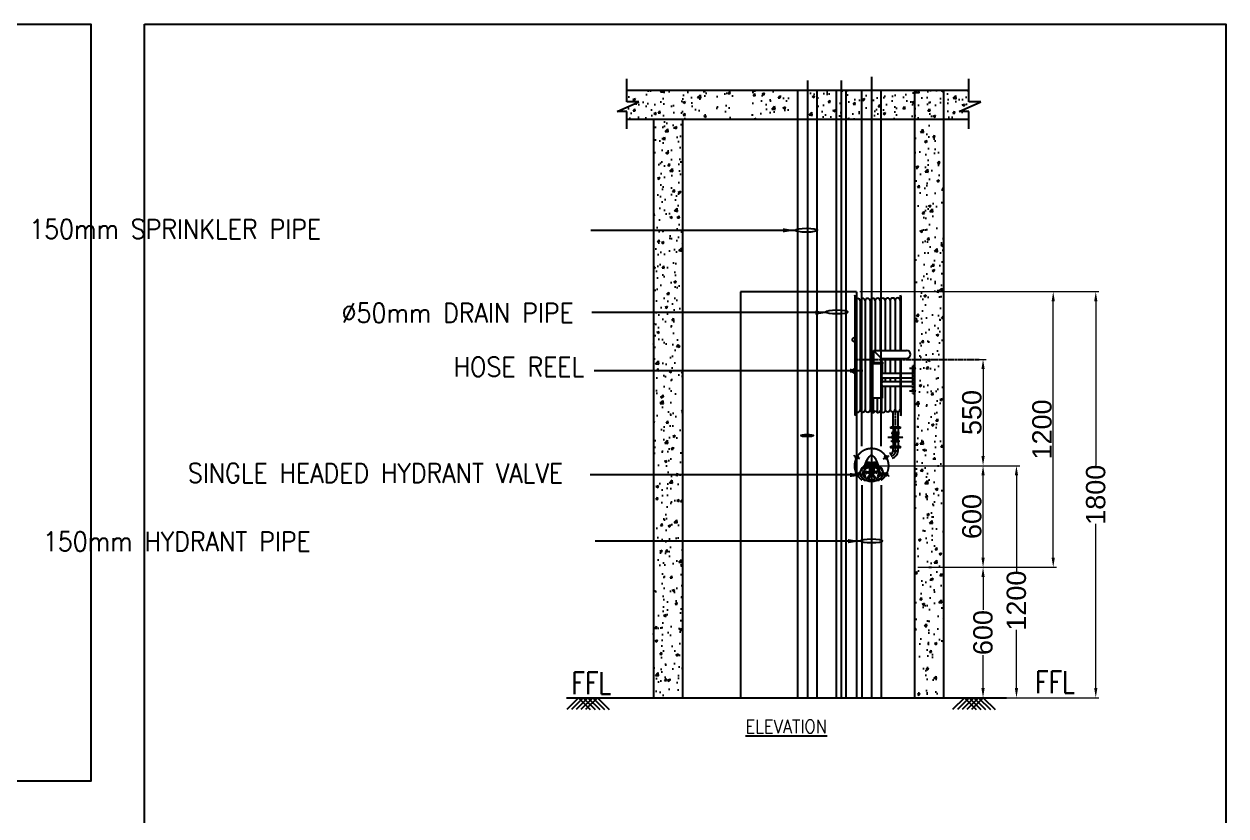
# Model space of a CAD drawing. Header units: millimetres. Extents: x 1706 to 249912, y -487248 to 27192.
# Drawn here: x 161403 to 180071, y -23654 to -11357 of the extents above; entities that cross this region are included whole.
import ezdxf
from ezdxf.enums import TextEntityAlignment as Align

# ---------------------------------------------------------------- set-up
doc = ezdxf.new("R2010")
doc.units = ezdxf.units.MM
for name, pattern in [('CENTER', [50.8, 31.75, -6.35, 6.35, -6.35]), ('CENTER2', [1.125, 0.75, -0.125, 0.125, -0.125]), ('CONTINOUS', [0]), ('DASHED', [19.05, 12.7, -6.35])]:
    doc.linetypes.add(name, pattern=pattern)
doc.layers.get('Defpoints').update_dxf_attribs({"color": 251})
for name, color, linetype in [('25mm DIA', 10, 'Continuous'), ('CLGRID', 9, 'CENTER2'), ('COL', 251, 'Continuous'), ('FP-DET', 8, 'Continuous'), ('FP-DRAIN', 13, 'Continuous'), ('FP-TEXT', 7, 'Continuous'), ('M-VIEW', 6, 'Continuous')]:
    doc.layers.add(name, color=color, linetype=linetype)
for name, color, linetype, lineweight in [('A-DOOR', 251, 'Continuous', 5), ('MCD-FIRE-TEXT-1', 7, 'Continuous', 25), ('MCD-FIRE-TEXT-2', 7, 'Continuous', 25), ('WALL', 251, 'Continuous', 25)]:
    doc.layers.add(name, color=color, linetype=linetype, lineweight=lineweight)
doc.styles.add('Arial', font='arial.ttf', dxfattribs={"height": 300})
doc.styles.add('M-ELE DIM', font='isocp.shx')
doc.styles.add('RomanS', font='romans__.ttf', dxfattribs={"height": 300})
doc.styles.add('ROMANT', font='romant.shx', dxfattribs={"width": 0.75})
doc.dimstyles.new('AC-DIM-200', dxfattribs={"dimtxt": 150, "dimasz": 150, "dimexe": 50, "dimexo": 50, "dimgap": 20, "dimtad": 1, "dimtoh": 1, "dimdec": 0, "dimrnd": 5, "dimdsep": 46, "dimtxsty": 'Arial', "dimcen": 2.5, "dimdle": 60, "dimclrd": 7, "dimclre": 7, "dimclrt": 7, "dimadec": 0, "dimazin": 0, "dimtfac": 1, "dimtdec": 0, "dimtmove": 2, "dimatfit": 3, "dimfxl": 1, "dimtolj": 1, "dimtzin": 0, "dimlwd": -1, "dimlwe": -1, "dimarcsym": 0})
doc.dimstyles.new('McD-ELE-100', dxfattribs={"dimscale": 100, "dimtxt": 2.5, "dimasz": 2, "dimexe": 1, "dimexo": 1, "dimgap": 2.5, "dimtad": 0, "dimtih": 1, "dimtoh": 1, "dimdec": 0, "dimrnd": 5, "dimzin": 0, "dimdsep": 46, "dimtxsty": 'M-ELE DIM', "dimcen": 1, "dimclre": 9, "dimclrt": 256, "dimadec": 0, "dimazin": 0, "dimtfac": 1, "dimtdec": 0, "dimtofl": 0, "dimtmove": 0, "dimatfit": 3, "dimfxl": 1, "dimtolj": 1, "dimtzin": 0, "dimarcsym": 0})
pattern_1 = [(49.9998, (167385.56, -22801.95), (387.754, -33.9256), [40.545, -445.998]), (354.9998, (167385.56, -22801.95), (-75.008, 406.638), [32.436, -356.799]), (100.4512, (167417.87, -22804.78), (312.746, 372.713), [34.458, -379.04]), (46.184, (167385.56, -22693.83), (576.955, -89.483), [60.818, -668.998]), (96.6354, (167433.64, -22701.3), (505.285, 526.61), [51.687, -568.56]), (351.184, (167385.56, -22693.8), (505.284, 526.61), [48.654, -535.198]), (20.9998, (167439.62, -22720.86), (322.6896, -217.659), [40.545, -445.998]), (325.9998, (167439.62, -22720.86), (131.539, 392.019), [32.436, -356.799]), (71.4512, (167466.5, -22739), (454.229, 174.36), [34.458, -379.04]), (37.4998, (167385.56, -22801.95), (6.5744, 179.9638), [0, -352.474, 0, -362.2048, 0, -358.1502]), (7.4998, (167385.56, -22801.95), (142.2173, 213.22), [0, -206.5108, 0, -344.3648, 0, -136.5025]), (327.4998, (167265, -22801.95), (288.5866, -12.1944), [0, -135.151, 0, -421.6712, 0, -559.5253]), (317.4998, (167210.95, -22801.95), (315.273, 54.116), [0, -175.6963, 0, -280.033, 0, -397.344])]

# ---------------------------------------------------------------- blocks, each defined once
blk = doc.blocks.new('*D83')
at = {"layer": 'A-DOOR', "color": 7, "transparency": 16777216}
for p, q in [((176177, -16564), (176348, -16564)), ((176298, -16714), (176298, -18065)), ((174640, -18215), (176348, -18215))]:
    blk.add_line(p, q, dxfattribs=at)
for points in [[(176323, -16714), (176273, -16714), (176298, -16564)], [(176273, -18065), (176323, -18065), (176298, -18215)]]:
    blk.add_solid(points, dxfattribs=at)
at = {"layer": 'Defpoints', "color": 0, "transparency": 16777216}
for p in [(176127, -16564), (174590, -18215), (176298, -18215)]:
    blk.add_point(p, dxfattribs=at)
at = {"layer": 'A-DOOR', "color": 7, "transparency": 16777216, "insert": (176125, -17389), "char_height": 300, "attachment_point": 5, "rotation": 89.9998, "style": 'Arial'}
blk.add_mtext('\\A1;550', dxfattribs=at)
blk = doc.blocks.new('*D84')
at = {"layer": 'A-DOOR', "color": 7, "transparency": 16777216}
for p, q in [((175285, -18215), (176867, -18215)), ((176817, -18365), (176817, -19856)), ((176817, -21669), (176817, -20763)), ((175736, -21819), (176867, -21819))]:
    blk.add_line(p, q, dxfattribs=at)
for points in [[(176842, -18365), (176792, -18365), (176817, -18215)], [(176792, -21669), (176842, -21669), (176817, -21819)]]:
    blk.add_solid(points, dxfattribs=at)
at = {"layer": 'Defpoints', "color": 0, "transparency": 16777216}
for p in [(175235, -18215), (175686, -21819), (176817, -21819)]:
    blk.add_point(p, dxfattribs=at)
at = {"layer": 'A-DOOR', "color": 7, "transparency": 16777216, "insert": (176817, -20310), "char_height": 300, "attachment_point": 5, "rotation": 89.9998, "style": 'Arial'}
blk.add_mtext('\\A1;1200', dxfattribs=at)
blk = doc.blocks.new('*D86')
at = {"layer": 'A-DOOR', "color": 7, "transparency": 16777216}
for p, q in [((174384, -15512), (178099, -15512)), ((178049, -15662), (178049, -18213)), ((178049, -21669), (178049, -19119)), ((175736, -21819), (178099, -21819))]:
    blk.add_line(p, q, dxfattribs=at)
for points in [[(178074, -15662), (178024, -15662), (178049, -15512)], [(178024, -21669), (178074, -21669), (178049, -21819)]]:
    blk.add_solid(points, dxfattribs=at)
at = {"layer": 'Defpoints', "color": 0, "transparency": 16777216}
for p in [(174334, -15512), (175686, -21819), (178049, -21819)]:
    blk.add_point(p, dxfattribs=at)
at = {"layer": 'A-DOOR', "color": 7, "transparency": 16777216, "insert": (178049, -18666), "char_height": 300, "attachment_point": 5, "rotation": 89.9998, "style": 'Arial'}
blk.add_mtext('\\A1;1800', dxfattribs=at)
blk = doc.blocks.new('*D88')
at = {"layer": 'A-DOOR', "color": 7, "transparency": 16777216}
for p, q in [((175285, -15512), (177438, -15512)), ((177388, -19642), (177388, -15662)), ((175785, -19792), (177438, -19792))]:
    blk.add_line(p, q, dxfattribs=at)
for points in [[(177413, -15662), (177363, -15662), (177388, -15512)], [(177363, -19642), (177413, -19642), (177388, -19792)]]:
    blk.add_solid(points, dxfattribs=at)
at = {"layer": 'Defpoints', "color": 0, "transparency": 16777216}
for p in [(175235, -15512), (177388, -15512), (175735, -19792)]:
    blk.add_point(p, dxfattribs=at)
at = {"layer": 'A-DOOR', "color": 7, "transparency": 16777216, "insert": (177215, -17652), "char_height": 300, "attachment_point": 5, "rotation": 89.9998, "style": 'Arial'}
blk.add_mtext('\\A1;1200', dxfattribs=at)
blk = doc.blocks.new('*D90')
at = {"layer": 'A-DOOR', "color": 7, "transparency": 16777216}
for p, q in [((175285, -19792), (176348, -19792)), ((176298, -19942), (176298, -20454)), ((176298, -21669), (176298, -21157)), ((175487, -21819), (176348, -21819))]:
    blk.add_line(p, q, dxfattribs=at)
for points in [[(176323, -19942), (176273, -19942), (176298, -19792)], [(176273, -21669), (176323, -21669), (176298, -21819)]]:
    blk.add_solid(points, dxfattribs=at)
at = {"layer": 'Defpoints', "color": 0, "transparency": 16777216}
for p in [(175235, -19792), (175437, -21819), (176298, -21819)]:
    blk.add_point(p, dxfattribs=at)
at = {"layer": 'A-DOOR', "color": 7, "transparency": 16777216, "insert": (176298, -20806), "char_height": 300, "attachment_point": 5, "rotation": 89.9998, "style": 'Arial'}
blk.add_mtext('\\A1;600', dxfattribs=at)
blk = doc.blocks.new('*D91')
at = {"layer": 'A-DOOR', "color": 7, "transparency": 16777216}
for p, q in [((176177, -18215), (176348, -18215)), ((176298, -19642), (176298, -18365)), ((176248, -19792), (176248, -19792))]:
    blk.add_line(p, q, dxfattribs=at)
for points in [[(176323, -18365), (176273, -18365), (176298, -18215)], [(176273, -19642), (176323, -19642), (176298, -19792)]]:
    blk.add_solid(points, dxfattribs=at)
at = {"layer": 'Defpoints', "color": 0, "transparency": 16777216}
for p in [(176127, -18215), (176298, -18215), (176298, -19792)]:
    blk.add_point(p, dxfattribs=at)
at = {"layer": 'A-DOOR', "color": 7, "transparency": 16777216, "insert": (176125, -19004), "char_height": 300, "attachment_point": 5, "rotation": 89.9998, "style": 'Arial'}
blk.add_mtext('\\A1;600', dxfattribs=at)

msp = doc.modelspace()

# ---------------------------------------------------------------- hatches: boundary and pattern name
at = {"layer": 'FP-DET'}
h = msp.add_hatch(dxfattribs=at)
h.set_pattern_fill('AR-CONC', color=250, scale=54.060413, angle=359.9997726, style=0)
h.set_pattern_definition(pattern_1)
h.paths.add_polyline_path([(170614.513, -12715.122), (170767.113, -12715.123), (170767.112, -12835.203), (171180.889, -12835.205), (171180.89, -12384.702), (170767.114, -12384.7), (170767.113, -12562.401), (170950.233, -12562.401)])
h = msp.add_hatch(dxfattribs=at)
h.set_pattern_fill('AR-CONC', color=250, scale=54.060413, angle=359.9997726, style=0)
h.set_pattern_definition(pattern_1)
h.paths.add_polyline_path([(171631.394, -12384.703), (171180.89, -12384.702), (171180.889, -12835.205), (171631.392, -12835.207)])
h.paths.add_polyline_path([(171631.392, -12835.207), (172006.811, -12835.208), (172006.813, -12384.705), (171631.394, -12384.703)])
h.paths.add_polyline_path([(173283.238, -12835.213), (173283.24, -12384.71), (172652.535, -12384.707), (172652.533, -12835.211)])
h.paths.add_polyline_path([(172156.979, -12835.209), (172412.265, -12835.21), (172412.266, -12384.706), (172156.981, -12384.705)])
h.paths.add_polyline_path([(175235.419, -12835.221), (175235.421, -12384.718), (173583.575, -12384.711), (173583.574, -12835.215)])
h = msp.add_hatch(dxfattribs=at)
h.set_pattern_fill('AR-CONC', color=250, scale=54.060413, angle=359.9997726, style=0)
h.set_pattern_definition(pattern_1)
h.paths.add_polyline_path([(175685.925, -12384.719), (175235.421, -12384.718), (175235.419, -12835.221), (175685.923, -12835.223)])
h.paths.add_polyline_path([(175685.923, -12835.223), (176079.219, -12835.224), (176079.22, -12715.144), (175926.62, -12715.143), (176262.34, -12562.422), (176079.22, -12562.422), (176079.221, -12384.721), (175685.925, -12384.719)])
h = msp.add_hatch(dxfattribs=at)
h.set_pattern_fill('AR-CONC', color=250, scale=54.060413, angle=359.9997726, style=0)
h.set_pattern_definition(pattern_1)
h.paths.add_polyline_path([(171631.392, -12865.24), (171180.888, -12865.239), (171180.853, -21819.368), (171631.356, -21819.37)])
h = msp.add_hatch(dxfattribs=at)
h.set_pattern_fill('AR-CONC', color=250, scale=54.060413, angle=359.9997726, style=0)
h.set_pattern_definition(pattern_1)
h.paths.add_polyline_path([(175685.923, -12865.256), (175235.419, -12865.255), (175235.384, -21819.384), (175685.887, -21819.386)])

# ---------------------------------------------------------------- linework, layer by layer
at = {"layer": '25mm DIA', "color": 1, "linetype": 'CONTINOUS'}
for p, q in [((173421.559, -21819.374, 6974.614), (173421.597, -12384.706, 6974.614)), ((173721.895, -21819.375, 6974.614), (173721.932, -12384.707, 6974.614)), ((174414.762, -17911.11, 6974.614), (174414.784, -12384.71, 6974.614)), ((174715.098, -17911.111, 6974.614), (174715.12, -12384.711, 6974.614)), ((174416.747, -18519.588, 6988.33), (174416.734, -21819.377, 6988.33)), ((174717.083, -18519.59, 6988.33), (174717.07, -21819.378, 6988.33))]:
    msp.add_line(p, q, dxfattribs=at)
at = {"layer": 'CLGRID', "color": 251, "linetype": 'CENTER', "ltscale": 0.2}
for p, q in [((173571.765, -12234.539, 6974.614), (173571.727, -21819.373, 6974.614)), ((174096.629, -12234.541, 6974.614), (174096.591, -21819.375, 6974.614)), ((174564.952, -12176.324, 6974.614), (174564.914, -21819.377, 6974.614))]:
    msp.add_line(p, q, dxfattribs=at)
at = {"layer": 'CLGRID', "color": 251, "linetype": 'CENTER'}
for p, q in [((174334.398, -16563.507, 6988.33), (176239.592, -16563.515, 6988.33)), ((175156.489, -16701.686, 6988.33), (175261.111, -16701.687, 6988.33)), ((175156.487, -17053.11, 6988.33), (175261.11, -17053.11, 6988.33)), ((174939.916, -17986.176, 6988.33), (174939.919, -17257.727, 6988.33)), ((174895.691, -17686.352, 6988.33), (174895.691, -17732.76, 6988.33)), ((174984.143, -17686.352, 6988.33), (174984.143, -17732.76, 6988.33)), ((174816.722, -17771.352, 6988.33), (175058.207, -17771.353, 6988.33)), ((174895.691, -17856.354, 6988.33), (174895.691, -17809.946, 6988.33)), ((174984.142, -17856.354, 6988.33), (174984.143, -17809.946, 6988.33)), ((174384.52, -18110.211, 6988.33), (174292.84, -18057.363, 6988.33)), ((174749.167, -18109.961, 6988.33), (174840.775, -18056.987, 6988.33)), ((174384.665, -18320.74, 6988.33), (174293.057, -18373.714, 6988.33)), ((174749.312, -18320.49, 6988.33), (174840.993, -18373.338, 6988.33))]:
    msp.add_line(p, q, dxfattribs=at)
at = {"layer": 'CLGRID', "color": 251, "linetype": 'CENTER', "ltscale": 7}
msp.add_arc((174864.832, -17986.175, 6988.33), 75.084, 273.2774152, 359.9997726, dxfattribs=at)
at = {"layer": 'COL'}
for p, q in [((170767.113, -12562.401, 6988.33), (170767.115, -12206.43, 6988.33)), ((176079.22, -12562.422, 6988.33), (176079.222, -12206.451, 6988.33)), ((170767.114, -12384.7, 6988.33), (176079.221, -12384.721, 6988.33)), ((175235.421, -12384.718, 6988.33), (175235.384, -21819.384, 6988.33)), ((175685.925, -12384.719, 6988.33), (175685.887, -21819.386, 6988.33)), ((170614.513, -12715.122, 6988.33), (170950.233, -12562.401, 6988.33)), ((170950.233, -12562.401, 6988.33), (170767.113, -12562.401, 6988.33)), ((175926.62, -12715.143, 6988.33), (176262.34, -12562.422, 6988.33)), ((176262.34, -12562.422, 6988.33), (176079.22, -12562.422, 6988.33)), ((170767.113, -12715.123, 6988.33), (170614.513, -12715.122, 6988.33)), ((170767.111, -12982.656, 6988.33), (170767.113, -12715.123, 6988.33)), ((170767.112, -12835.203, 6988.33), (176079.219, -12835.224, 6988.33)), ((171180.889, -12835.205, 6988.33), (171180.853, -21819.368, 6988.33)), ((171631.392, -12835.207, 6988.33), (171631.356, -21819.37, 6988.33)), ((176079.22, -12715.144, 6988.33), (175926.62, -12715.143, 6988.33)), ((176079.219, -12982.677, 6988.33), (176079.22, -12715.144, 6988.33)), ((169829.143, -21819.363, 6988.33), (176659.915, -21819.39, 6988.33))]:
    msp.add_line(p, q, dxfattribs=at)
at = {"layer": 'FP-DET', "color": 4, "linetype": 'Continuous'}
for p, q in [((174306.394, -15580.581, 6988.33), (174306.387, -17423.091, 6988.33)), ((174306.394, -15580.581, 6988.33), (174313.087, -15564.789, 6988.33)), ((174313.087, -15564.789, 6988.33), (174313.08, -17438.883, 6988.33)), ((174390.804, -15651.5, 6988.33), (174390.797, -17352.172, 6988.33)), ((174468.52, -15650.394, 6988.33), (174468.514, -17351.066, 6988.33)), ((174546.237, -15649.289, 6988.33), (174546.23, -17349.96, 6988.33)), ((174623.954, -15648.183, 6988.33), (174623.951, -16424.395, 6988.33)), ((174701.671, -15647.077, 6988.33), (174701.667, -16424.395, 6988.33)), ((174779.387, -15645.971, 6988.33), (174779.384, -16424.396, 6988.33)), ((174857.104, -15644.865, 6988.33), (174857.101, -16424.396, 6988.33)), ((174934.821, -15643.759, 6988.33), (174934.817, -16424.396, 6988.33)), ((175012.537, -15642.653, 6988.33), (175012.534, -16424.397, 6988.33)), ((175015.94, -16424.397, 6988.33), (175015.943, -15564.791, 6988.33)), ((175022.636, -15580.584, 6988.33), (175015.943, -15564.791, 6988.33)), ((175022.636, -15580.584, 6988.33), (175022.633, -16424.397, 6988.33)), ((174597.761, -16424.395, 6988.33), (175110.058, -16424.397, 6988.33)), ((174597.761, -16424.395, 6988.33), (174597.761, -16610.133, 6988.33)), ((174721.668, -16548.303, 6988.33), (174597.761, -16424.395, 6988.33)), ((174581.426, -16610.133, 6988.33), (174733.257, -16610.134, 6988.33)), ((174721.668, -16548.303, 6988.33), (175110.057, -16548.304, 6988.33)), ((174721.668, -16548.303, 6988.33), (174721.668, -16610.134, 6988.33)), ((174779.384, -16548.303, 6988.33), (174779.383, -16777.415, 6988.33)), ((174857.1, -16548.303, 6988.33), (174857.099, -16777.415, 6988.33)), ((174934.817, -16548.303, 6988.33), (174934.816, -16777.415, 6988.33)), ((175012.534, -16548.304, 6988.33), (175012.53, -17343.325, 6988.33)), ((175015.939, -16548.304, 6988.33), (175015.936, -17438.886, 6988.33)), ((175022.632, -16548.304, 6988.33), (175022.629, -17423.094, 6988.33)), ((174581.426, -16628.831, 6988.33), (174581.424, -17163.589, 6988.33)), ((174581.426, -16628.831, 6988.33), (174733.257, -16628.832, 6988.33)), ((174733.257, -16628.832, 6988.33), (174733.256, -16777.415, 6988.33)), ((174733.256, -16777.415, 6988.33), (175205.481, -16777.416, 6988.33)), ((174733.255, -16977.151, 6988.33), (175205.48, -16977.153, 6988.33)), ((174733.255, -16977.151, 6988.33), (174733.255, -17163.59, 6988.33)), ((174733.256, -16848.507, 6988.33), (175205.481, -16848.509, 6988.33)), ((174733.256, -16848.507, 6988.33), (174733.256, -16906.059, 6988.33)), ((174733.256, -16906.059, 6988.33), (175205.481, -16906.061, 6988.33)), ((174779.382, -16977.152, 6988.33), (174779.38, -17346.643, 6988.33)), ((174779.382, -16848.508, 6988.33), (174779.382, -16906.059, 6988.33)), ((174857.099, -16977.152, 6988.33), (174857.097, -17345.537, 6988.33)), ((174857.099, -16848.508, 6988.33), (174857.099, -16906.059, 6988.33)), ((174934.815, -16977.152, 6988.33), (174934.814, -17344.431, 6988.33)), ((174934.816, -16848.508, 6988.33), (174934.816, -16906.059, 6988.33)), ((174733.255, -17163.59, 6988.33), (174581.424, -17163.589, 6988.33)), ((174591.856, -17163.59, 6988.33), (174591.855, -17389.179, 6988.33)), ((174657.338, -17387.382, 6988.33), (174657.339, -17172.533, 6988.33)), ((174722.823, -17163.59, 6988.33), (174722.822, -17381.423, 6988.33)), ((175022.629, -17423.094, 6988.33), (175015.936, -17438.886, 6988.33))]:
    msp.add_line(p, q, dxfattribs=at)
at = {"layer": 'FP-DET', "color": 6, "linetype": 'DASHED'}
for p, q in [((175205.48, -17094.48, 6988.33), (175205.482, -16660.316, 6988.33)), ((175205.482, -16660.316, 6988.33), (175235.404, -16660.316, 6988.33)), ((175205.48, -17094.48, 6988.33), (175235.403, -17094.48, 6988.33))]:
    msp.add_line(p, q, dxfattribs=at)
at = {"layer": 'FP-DET', "color": 1}
for p, q in [((174902.376, -17612.1, 6988.33), (174902.377, -17375.907, 6988.33)), ((174977.459, -17612.101, 6988.33), (174977.46, -17375.15, 6988.33)), ((174902.375, -17634.487, 6988.33), (174902.375, -17698.426, 6988.33)), ((174977.459, -17634.487, 6988.33), (174977.459, -17698.426, 6988.33)), ((174902.375, -17844.28, 6988.33), (174902.374, -17912.977, 6988.33)), ((174977.459, -17844.28, 6988.33), (174977.458, -17912.977, 6988.33)), ((174864.832, -18023.717, 6988.33), (174846.896, -18023.717, 6988.33)), ((174864.832, -18023.717, 6988.33), (174864.832, -18052.998, 6988.33)), ((174902.374, -17986.175, 6988.33), (174902.374, -17935.363, 6988.33)), ((174902.374, -17986.175, 6988.33), (174977.458, -17986.176, 6988.33)), ((174977.458, -17986.176, 6988.33), (174977.458, -17935.363, 6988.33))]:
    msp.add_line(p, q, dxfattribs=at)
at = {"layer": 'FP-DET', "color": 6}
for p, q in [((174866.633, -17612.1, 6988.33), (175013.202, -17612.101, 6988.33)), ((174995.969, -17698.426, 6988.33), (174883.866, -17698.426, 6988.33)), ((174883.866, -17698.426, 6988.33), (174883.866, -17721.156, 6988.33)), ((174883.866, -17709.791, 6988.33), (174995.969, -17709.791, 6988.33)), ((174883.866, -17721.156, 6988.33), (174995.969, -17721.157, 6988.33)), ((174866.631, -17912.977, 6988.33), (175013.201, -17912.977, 6988.33)), ((174883.865, -17821.549, 6988.33), (174995.968, -17821.55, 6988.33)), ((174883.865, -17844.28, 6988.33), (174883.865, -17821.549, 6988.33)), ((174883.865, -17832.915, 6988.33), (174995.968, -17832.915, 6988.33)), ((174995.968, -17844.28, 6988.33), (174883.865, -17844.28, 6988.33)), ((174995.968, -17844.28, 6988.33), (174995.968, -17821.55, 6988.33)), ((174428.67, -18298.486, 6988.33), (174428.67, -18289.762, 6988.33)), ((174682.58, -18215.35, 6988.33), (174451.252, -18215.351, 6988.33)), ((174458.054, -18294.638, 6988.33), (174549.341, -18319.475, 6988.33)), ((174532.607, -18249.448, 6988.33), (174503.951, -18249.448, 6988.33)), ((174532.607, -18241.983, 6988.33), (174532.608, -18314.923, 6988.33)), ((174560.25, -18249.37, 6988.33), (174557.122, -18313.822, 6988.33)), ((174573.585, -18249.37, 6988.33), (174576.715, -18313.822, 6988.33)), ((174675.782, -18294.638, 6988.33), (174584.496, -18319.475, 6988.33)), ((174601.228, -18241.983, 6988.33), (174601.228, -18314.922, 6988.33)), ((174629.885, -18249.448, 6988.33), (174601.228, -18249.448, 6988.33)), ((174389.872, -18316.233, 6988.33), (174389.872, -18335.488, 6988.33)), ((174446.108, -18301.235, 6988.33), (174543.286, -18338.109, 6988.33)), ((174451.254, -18389.125, 6988.33), (174451.254, -18303.188, 6988.33)), ((174472.201, -18311.136, 6988.33), (174451.254, -18311.136, 6988.33)), ((174451.254, -18446.849, 6988.33), (174451.254, -18430.269, 6988.33)), ((174486.032, -18446.849, 6988.33), (174451.254, -18446.849, 6988.33)), ((174503.064, -18413.213, 6988.33), (174546.258, -18347.256, 6988.33)), ((174532.608, -18311.136, 6988.33), (174518.689, -18311.136, 6988.33)), ((174518.963, -18412.476, 6988.33), (174558.866, -18362.809, 6988.33)), ((174566.918, -18333.382, 6988.33), (174550.891, -18339.925, 6988.33)), ((174566.918, -18339.924, 6988.33), (174550.891, -18346.468, 6988.33)), ((174550.891, -18359.553, 6988.33), (174550.891, -18339.925, 6988.33)), ((174566.918, -18366.096, 6988.33), (174550.891, -18359.553, 6988.33)), ((174566.918, -18333.382, 6988.33), (174582.945, -18339.924, 6988.33)), ((174566.918, -18339.924, 6988.33), (174582.945, -18346.467, 6988.33)), ((174566.918, -18366.096, 6988.33), (174582.945, -18359.553, 6988.33)), ((174614.874, -18412.476, 6988.33), (174574.97, -18362.809, 6988.33)), ((174582.945, -18359.553, 6988.33), (174582.945, -18339.924, 6988.33)), ((174630.773, -18413.212, 6988.33), (174587.578, -18347.256, 6988.33)), ((174687.728, -18301.234, 6988.33), (174590.55, -18338.109, 6988.33)), ((174615.147, -18311.135, 6988.33), (174601.228, -18311.135, 6988.33)), ((174682.583, -18446.848, 6988.33), (174647.805, -18446.848, 6988.33)), ((174682.582, -18311.135, 6988.33), (174661.635, -18311.135, 6988.33)), ((174682.583, -18389.124, 6988.33), (174682.582, -18303.187, 6988.33)), ((174682.583, -18446.848, 6988.33), (174682.583, -18430.268, 6988.33)), ((174721.136, -18318.108, 6988.33), (174721.137, -18440.673, 6988.33)), ((174743.964, -18335.486, 6988.33), (174743.964, -18316.232, 6988.33))]:
    msp.add_line(p, q, dxfattribs=at)
at = {"layer": 'FP-DET'}
for p, q in [((170015.15, -21819.364, 6988.33), (169832.325, -22002.188, 6988.33)), ((170088.564, -21819.364, 6988.33), (169905.738, -22002.188, 6988.33)), ((170161.978, -21819.364, 6988.33), (169979.152, -22002.188, 6988.33)), ((170015.15, -21819.364, 6988.33), (170197.974, -22002.189, 6988.33)), ((170235.391, -21819.364, 6988.33), (170052.566, -22002.189, 6988.33)), ((170088.564, -21819.364, 6988.33), (170271.388, -22002.189, 6988.33)), ((170308.805, -21819.365, 6988.33), (170125.979, -22002.189, 6988.33)), ((170161.978, -21819.364, 6988.33), (170344.802, -22002.19, 6988.33)), ((170235.391, -21819.364, 6988.33), (170418.216, -22002.19, 6988.33)), ((170308.805, -21819.365, 6988.33), (170491.629, -22002.19, 6988.33)), ((176008.895, -21819.387, 6988.33), (175826.069, -22002.211, 6988.33)), ((176082.308, -21819.388, 6988.33), (175899.483, -22002.212, 6988.33)), ((176155.722, -21819.388, 6988.33), (175972.896, -22002.212, 6988.33)), ((176008.895, -21819.387, 6988.33), (176191.719, -22002.213, 6988.33)), ((176229.136, -21819.388, 6988.33), (176046.31, -22002.212, 6988.33)), ((176082.308, -21819.388, 6988.33), (176265.132, -22002.213, 6988.33)), ((176302.549, -21819.389, 6988.33), (176119.724, -22002.213, 6988.33)), ((176155.722, -21819.388, 6988.33), (176338.546, -22002.214, 6988.33)), ((176229.136, -21819.388, 6988.33), (176411.96, -22002.214, 6988.33)), ((176302.549, -21819.389, 6988.33), (176485.373, -22002.214, 6988.33))]:
    msp.add_line(p, q, dxfattribs=at)
at = {"layer": 'FP-DET', "color": 6, "elevation": 6988.33}
for points in [[(175013.202, -17612.101), (175013.202, -17634.487), (174866.633, -17634.486), (174866.633, -17612.1)], [(175013.202, -17623.294), (174866.633, -17623.293)], [(175013.201, -17912.977), (175013.201, -17935.364), (174866.631, -17935.363), (174866.631, -17912.977)], [(175013.201, -17924.17), (174866.631, -17924.17)]]:
    msp.add_lwpolyline(points, dxfattribs=at)
at = {"layer": 'FP-DET', "color": 6}
for centre, radius in [((174939.917, -17771.353, 6988.33), 50.201), ((174939.917, -17771.353, 6988.33), 39.687), ((174939.917, -17771.353, 6988.33), 22.459), ((174939.917, -17771.353, 6988.33), 5.283), ((174338.68, -18083.787, 6988.33), 23.026), ((174794.971, -18083.474, 6988.33), 23.026), ((174566.916, -18215.35, 6988.33), 23.026), ((174338.861, -18347.227, 6988.33), 23.026), ((174795.152, -18346.914, 6988.33), 23.026)]:
    msp.add_circle(centre, radius, dxfattribs=at)
at = {"layer": 'FP-DET', "color": 4, "linetype": 'Continuous'}
for centre, radius, start, end in [((174351.828, -15659.214, 6988.33), 39.732, 11.1947725, 167.1738314), ((174429.544, -15658.108, 6988.33), 39.732, 11.1947725, 167.1738314), ((174507.261, -15657.002, 6988.33), 39.732, 11.1947725, 167.1738314), ((174584.978, -15655.897, 6988.33), 39.732, 11.1947725, 167.1738314), ((174662.694, -15654.791, 6988.33), 39.732, 11.1947725, 167.1738314), ((174740.411, -15653.685, 6988.33), 39.732, 11.1947725, 167.1738314), ((174818.128, -15652.579, 6988.33), 39.732, 11.1947725, 167.1738314), ((174895.845, -15651.473, 6988.33), 39.732, 11.1947725, 167.1738314), ((174973.561, -15650.367, 6988.33), 39.732, 11.1947725, 167.1738314), ((174292.978, -16258.68, 6988.33), 27.508, 60.815845, 299.1837003), ((175110.057, -16486.351, 6988.33), 61.954, 269.9997726, 89.9997726), ((174581.426, -16619.482, 6988.33), 9.349, 89.9997726, 269.9997726), ((174733.257, -16619.483, 6988.33), 9.349, 269.9997726, 89.9997726), ((174292.976, -16744.991, 6988.33), 27.508, 60.815845, 299.1837003), ((174791.53, -16812.961, 6988.33), 68.26, 148.6172209, 211.3823243), ((174791.53, -16941.605, 6988.33), 68.26, 148.6172209, 211.3823243), ((174624.191, -17228.911, 6988.33), 65.401, 59.5461236, 119.6314594), ((174690.487, -17228.912, 6988.33), 65.401, 60.3680858, 120.4534216), ((174351.821, -17344.458, 6988.33), 39.732, 192.8257138, 348.8047726), ((174429.538, -17343.352, 6988.33), 39.732, 192.8257138, 348.8047726), ((174507.254, -17342.246, 6988.33), 39.732, 192.8257138, 348.8047726), ((174587.953, -17349.639, 6988.33), 39.732, 192.8257138, 348.8047726), ((174665.67, -17348.533, 6988.33), 39.732, 192.8257138, 348.8047726), ((174743.386, -17347.427, 6988.33), 39.732, 192.8257138, 348.8047726), ((174818.121, -17337.823, 6988.33), 39.732, 192.8257138, 348.8047726), ((174895.838, -17336.717, 6988.33), 39.732, 192.8257138, 348.8047726), ((174973.555, -17335.611, 6988.33), 39.732, 192.8257138, 348.8047726)]:
    msp.add_arc(centre, radius, start, end, dxfattribs=at)
at = {"layer": 'FP-DET', "color": 251, "linetype": 'CENTER', "ltscale": 50}
msp.add_arc((174566.916, -18215.35, 6988.33), 266.211, 304.2409323, 235.7597789, dxfattribs=at)
at = {"layer": 'FP-DET', "color": 6}
for centre, radius, start, end in [((174768.957, -18287.449, 6988.33), 318.11, 129.4296046, 198.531537), ((174364.876, -18287.451, 6988.33), 318.11, 341.4689177, 50.5708501), ((174460.483, -18285.71, 6988.33), 9.253, 133.8647409, 254.7797018), ((174532.457, -18235.765, 6988.33), 74.17, 88.0315712, 135.991062), ((174551.008, -18248.921, 6988.33), 9.253, 357.2207528, 94.7864391), ((174582.827, -18248.921, 6988.33), 9.253, 85.2140156, 182.7797019), ((174601.377, -18235.765, 6988.33), 74.17, 44.0093927, 91.9688836), ((174673.353, -18285.709, 6988.33), 9.253, 285.2207528, 46.1357139), ((174442.826, -18309.886, 6988.33), 9.253, 69.2207528, 155.1590413), ((174532.457, -18391.749, 6988.33), 74.17, 88.0315712, 135.991062), ((174495.324, -18408.143, 6988.33), 9.253, 245.9256922, 326.779702), ((174526.176, -18418.271, 6988.33), 9.253, 141.2207528, 257.3779738), ((174541.098, -18343.877, 6988.33), 6.169, 326.779702, 69.2207528), ((174550.96, -18313.523, 6988.33), 6.169, 254.7797018, 357.2207528), ((174582.876, -18313.523, 6988.33), 6.169, 182.7797019, 285.2207528), ((174592.739, -18343.877, 6988.33), 6.169, 110.7797019, 213.2207528), ((174601.377, -18391.749, 6988.33), 74.17, 44.0093927, 91.9688836), ((174607.661, -18418.271, 6988.33), 9.253, 282.6224809, 38.779702), ((174638.513, -18408.143, 6988.33), 9.253, 213.2207528, 294.0747625), ((174691.011, -18309.885, 6988.33), 9.253, 24.8414134, 110.7797019)]:
    msp.add_arc(centre, radius, start, end, dxfattribs=at)
at = {"layer": 'FP-DET', "color": 1}
for radius, start in [(37.542, 269.9997726), (112.626, 280.2571416)]:
    msp.add_arc((174864.832, -17986.175, 6988.33), radius, start, 359.9997726, dxfattribs=at)
at = {"layer": 'FP-DET', "color": 6}
for centre, major_axis, ratio, start_param, end_param in [((174566.918, -18316.232, 6988.33), (-177.046, -0.001), 0.707106784, 3.141592654, 6.283185307), ((174566.917, -18265.77, 6988.33), (131.086, 0.001), 0.707106781, -0.00490198, 3.146494634), ((174566.917, -18254.865, 6988.33), (124.335, 0), 0.701646415, 0.412234812, 2.729357842), ((174566.918, -18335.487, 6988.33), (-139.148, -0.001), 0.693384357, -1.450622651, -0.62496204), ((174566.918, -18335.487, 6988.33), (-139.148, -0.001), 0.693384357, 3.766554693, 4.592215305), ((174566.918, -18335.487, 6988.33), (139.148, 0.001), 0.693384357, 2.830988666, 4.139989646), ((174566.918, -18335.487, 6988.33), (-139.148, -0.001), 0.693384357, 1.258412066, 1.883180588), ((174566.918, -18335.487, 6988.33), (-139.148, -0.001), 0.693384357, 2.143195661, 3.452196642)]:
    msp.add_ellipse(centre, major_axis=major_axis, ratio=ratio, start_param=start_param, end_param=end_param, dxfattribs=at)
for centre, major_axis, ratio in [((174566.918, -18335.487, 6988.33), (177.046, 0.001), 0.707106784), ((174566.918, -18353.01, 6988.33), (16.027, 0), 0.721610678), ((174566.918, -18353.807, 6988.33), (-6.893, 0), 0.586663812)]:
    msp.add_ellipse(centre, major_axis=major_axis, ratio=ratio, dxfattribs=at)
at = {"layer": 'FP-DRAIN', "color": 5, "linetype": 'Continuous', "ltscale": 21}
for p, q in [((174021.507, -21819.375, 6974.614), (174021.544, -12384.708, 6974.614)), ((174171.675, -21819.376, 6974.614), (174171.712, -12384.709, 6974.614))]:
    msp.add_line(p, q, dxfattribs=at)
at = {"layer": 'M-VIEW', "color": 8, "elevation": 188069.402}
msp.add_lwpolyline([(153006.792, -11356.864), (162441.23, -11356.645), (162441.504, -23114.134), (153007.065, -23114.354)], close=True, dxfattribs=at)
at = {"layer": 'MCD-FIRE-TEXT-1'}
for centre, major_axis, ratio in [((173555.066, -14558.523, 6988.33), (-170.808, 0.001), 0.182756855), ((174028.471, -15827.128, 6988.33), (-170.808, 0.001), 0.182756855), ((173565.088, -17746.362, 6988.33), (-100.145, 0), 0.178386617), ((174566.911, -19383.6, 6988.33), (-170.808, 0.001), 0.182756855)]:
    msp.add_ellipse(centre, major_axis=major_axis, ratio=ratio, dxfattribs=at)
at = {"layer": 'MCD-FIRE-TEXT-2', "linetype": 'CONTINOUS'}
msp.add_lwpolyline([(163275.756, -11356.645), (180071.02, -11356.645), (180071.02, -36596.241), (163275.756, -36596.241)], close=True, dxfattribs=at)
at = {"layer": 'WALL'}
for p, q in [((172532.388, -15512.325, 6988.33), (172532.363, -21819.374, 6988.33)), ((174334.402, -15512.333, 6988.33), (172532.388, -15512.325, 6988.33)), ((174334.402, -15512.333, 6988.33), (174334.377, -21819.381, 6988.33)), ((172532.363, -21819.374, 6988.33), (174334.377, -21819.381, 6988.33))]:
    msp.add_line(p, q, dxfattribs=at)
at = {"layer": 'WALL', "color": 4}
msp.add_line((175235.403, -17094.48, 6988.33), (175235.404, -16660.316, 6988.33), dxfattribs=at)

# ---------------------------------------------------------------- texts
at = {"layer": 'FP-TEXT', "style": 'RomanS', "width": 0.8}
for p in [(169905.619, -21590.88, 6988.33), (177106.529, -21577.327, 6988.33)]:
    msp.add_text('FFL', height=341.3333, rotation=359.9997726, dxfattribs=at).set_placement(p, align=Align.MIDDLE_LEFT)
at = {"layer": 'FP-TEXT', "style": 'ROMANT', "width": 0.9}
msp.add_text('%%UELEVATION', height=206.84272, rotation=359.9997726, dxfattribs=at).set_placement((172606.729, -22366.068, 6988.33))
at = {"layer": 'MCD-FIRE-TEXT-1', "char_height": 300.33735, "attachment_point": 2, "rotation": 0.000001, "style": 'RomanS'}
for s, insert, width in [('{\\W0.9;150mm SPRINKLER PIPE }', (163748.841, -14390.267, 12592.709), 12884.28808), ('{\\W0.9;%%C50mm DRAIN PIPE}', (168137.723, -15692.283, 12592.709), 12884.28808), ('{\\W0.9;HOSE REEL}', (169088.559, -16528.609, 6988.33), 14171.84654), ('{\\W0.9;SINGLE HEADED HYDRANT VALVE}', (166859.693, -18179.162, 6988.33), 12884.28808), ('{\\W0.9;150mm HYDRANT PIPE }', (163775.748, -19240.354, 12592.709), 12884.28808)]:
    msp.add_mtext(s, dxfattribs=dict(at, insert=insert, width=width))

# ---------------------------------------------------------------- dimensions: what is measured, and where the dimension line sits
at = {"layer": 'A-DOOR', "color": 0}
for base, p1, p2, text, picture, middle in [((178049.295, -21819.395, 6988.33), (174334.402, -15512.333, 6988.33), (175685.887, -21819.386, 6988.33), '1800', '*D86', (178049.307, -18665.871, 6988.33)), ((176816.938, -21819.391, 6988.33), (175235.398, -18215.357, 6988.33), (175685.887, -21819.386, 6988.33), '1200', '*D84', (176816.944, -20309.585, 6988.33)), ((176297.781, -21819.389, 6988.33), (175235.392, -19792.119, 6988.33), (175436.98, -21819.385, 6988.33), '600', '*D90', (176297.785, -20805.756, 6988.33))]:
    dim = msp.add_linear_dim(base=base, p1=p1, p2=p2, angle=89.9997726, text=text, dimstyle='AC-DIM-200', dxfattribs=at)
    dim.commit()
    dim.dimension.update_dxf_attribs({"geometry": picture, "text_midpoint": middle, "dimtype": 160})
for base, p1, p2, text, picture, middle in [((177387.943, -15512.345, 6988.33), (175735.101, -19792.121, 6988.33), (175235.409, -15512.336, 6988.33), '1200', '*D88', (177214.763, -17652.235, 6988.33)), ((176297.795, -18215.356, 6988.33), (176127.414, -16563.514, 6988.33), (174589.942, -18215.349, 6988.33), '550', '*D83', (176124.627, -17389.435, 6988.33)), ((176297.795, -18215.361, 6988.33), (176297.789, -19792.123, 6988.33), (176127.129, -18215.36, 6988.33), '600', '*D91', (176124.62, -19003.741, 6988.33))]:
    dim = msp.add_linear_dim(base=base, p1=p1, p2=p2, angle=89.9997726, text=text, dimstyle='AC-DIM-200', dxfattribs=at)
    dim.commit()
    dim.dimension.update_dxf_attribs({"geometry": picture, "text_midpoint": middle})

# ---------------------------------------------------------------- leaders
at = {"layer": 'MCD-FIRE-TEXT-1'}
for points in [[(173389.116, -14560.142, -4192.998), (170207.768, -14560.14, -4192.998)], [(173891.765, -15838.032, -4192.998), (170221.59, -15838.032, -4192.998)], [(174431.69, -16740.084, -4192.998), (170258.07, -16740.084, -4192.998)], [(174431.69, -18359.009, -4192.998), (170196.405, -18359.009, -4192.998)], [(174399.319, -19386.324, -4192.998), (170271.611, -19386.324, -4192.998)]]:
    msp.add_leader(points, dimstyle='McD-ELE-100', dxfattribs=at)

doc.saveas('drawing.dxf')
